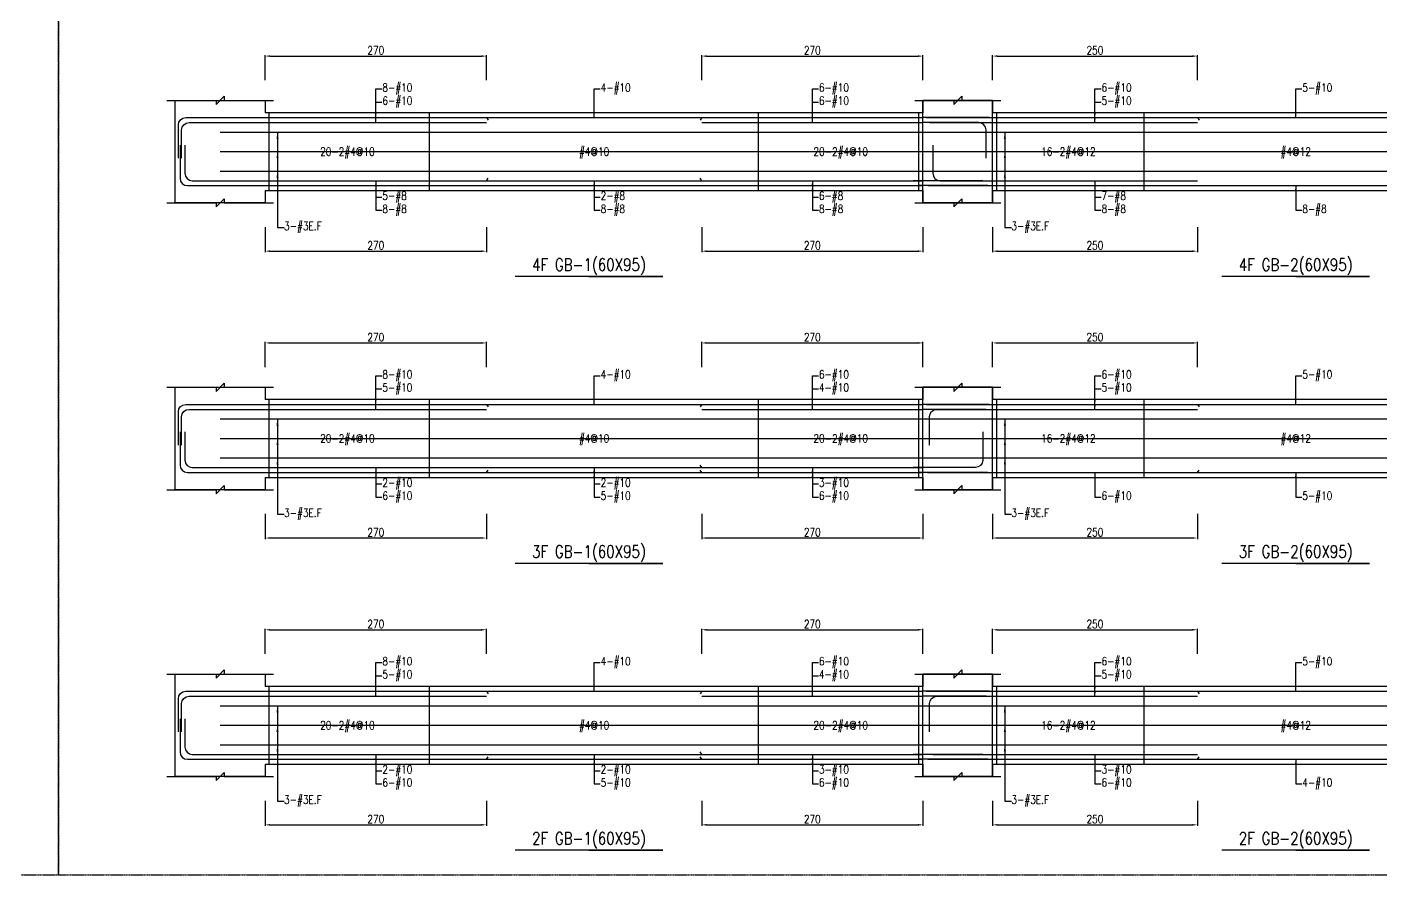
# Model space of a CAD drawing. Header units: millimetres. Extents: x 0 to 84580, y -12276 to 4373.
# Drawn here: x 48709 to 50362, y -3069 to -2034 of the extents above; entities that cross this region are included whole.
import ezdxf
from ezdxf.enums import TextEntityAlignment as Align

# ---------------------------------------------------------------- set-up
doc = ezdxf.new("R2010")
doc.units = ezdxf.units.MM
doc.header["$MEASUREMENT"] = 0
doc.linetypes.add('CENTER', pattern=[2, 1.25, -0.25, 0.25, -0.25])
for name, color, linetype in [('S-DIM', 2, 'Continuous'), ('S-GRID', 1, 'CENTER'), ('S-LEADER', 2, 'Continuous'), ('S-RC', 130, 'Continuous'), ('S-REINF', 6, 'Continuous'), ('S-TEXT', 2, 'Continuous')]:
    doc.layers.add(name, color=color, linetype=linetype)
doc.styles.add('CS4', font='romans.shx', dxfattribs={"width": 0.8, "bigfont": 'lsp.shx'})
doc.styles.get("Standard").update_dxf_attribs({"font": 'arial.ttf'})
doc.dimstyles.new('ISO-25', dxfattribs={"dimtxt": 2.5, "dimasz": 2.5, "dimexe": 1.25, "dimexo": 0.625, "dimtad": 1, "dimtxsty": 'Standard', "dimcen": 2.5, "dimadec": 0, "dimazin": 0, "dimtfac": 1, "dimtmove": 0, "dimatfit": 3, "dimfxl": 0, "dimarcsym": 0})

# ---------------------------------------------------------------- blocks, each defined once
blk = doc.blocks.new('*D1246')
at = {"layer": 'DEFPOINTS', "color": 0, "transparency": 16777216}
for p in [(49270.1, -2769.9), (49000.1, -2799.9), (49270.1, -2799.9)]:
    blk.add_point(p, dxfattribs=at)
at = {"layer": 'S-DIM', "color": 0, "lineweight": -2, "transparency": 16777216}
for p, q in [((49000.1, -2799.3), (49000.1, -2768.7)), ((49006.1, -2769.9), (49264.1, -2769.9)), ((49270.1, -2799.3), (49270.1, -2768.7))]:
    blk.add_line(p, q, dxfattribs=at)
at = {"layer": 'S-DIM', "color": 0, "transparency": 16777216}
for points in [[(49006.1, -2768.9), (49006.1, -2770.9), (49000.1, -2769.9)], [(49264.1, -2768.9), (49264.1, -2770.9), (49270.1, -2769.9)]]:
    blk.add_solid(points, dxfattribs=at)
at = {"layer": 'S-DIM', "color": 0, "transparency": 16777216, "insert": (49135.1, -2762.9), "char_height": 10, "attachment_point": 5, "style": 'CS4'}
blk.add_mtext('270', dxfattribs=at)
blk = doc.blocks.new('*D1247')
at = {"layer": 'DEFPOINTS', "color": 0, "transparency": 16777216}
for p in [(49802.9, -2769.9), (49532.9, -2799.9), (49802.9, -2799.9)]:
    blk.add_point(p, dxfattribs=at)
at = {"layer": 'S-DIM', "color": 0, "lineweight": -2, "transparency": 16777216}
for p, q in [((49532.9, -2799.3), (49532.9, -2768.7)), ((49538.9, -2769.9), (49796.9, -2769.9)), ((49802.9, -2799.3), (49802.9, -2768.7))]:
    blk.add_line(p, q, dxfattribs=at)
at = {"layer": 'S-DIM', "color": 0, "transparency": 16777216}
for points in [[(49538.9, -2768.9), (49538.9, -2770.9), (49532.9, -2769.9)], [(49796.9, -2768.9), (49796.9, -2770.9), (49802.9, -2769.9)]]:
    blk.add_solid(points, dxfattribs=at)
at = {"layer": 'S-DIM', "color": 0, "transparency": 16777216, "insert": (49667.9, -2762.9), "char_height": 10, "attachment_point": 5, "style": 'CS4'}
blk.add_mtext('270', dxfattribs=at)
blk = doc.blocks.new('*D1248')
at = {"layer": 'DEFPOINTS', "color": 0, "transparency": 16777216}
for p in [(49000.1, -2977.9), (49270.1, -2977.9), (49270.1, -3007.9)]:
    blk.add_point(p, dxfattribs=at)
at = {"layer": 'S-DIM', "color": 0, "lineweight": -2, "transparency": 16777216}
for p, q in [((49000.1, -2978.6), (49000.1, -3009.2)), ((49270.1, -2978.6), (49270.1, -3009.2)), ((49006.1, -3007.9), (49264.1, -3007.9))]:
    blk.add_line(p, q, dxfattribs=at)
at = {"layer": 'S-DIM', "color": 0, "transparency": 16777216}
for points in [[(49006.1, -3006.9), (49006.1, -3008.9), (49000.1, -3007.9)], [(49264.1, -3006.9), (49264.1, -3008.9), (49270.1, -3007.9)]]:
    blk.add_solid(points, dxfattribs=at)
at = {"layer": 'S-DIM', "color": 0, "transparency": 16777216, "insert": (49135.1, -3000.9), "char_height": 10, "attachment_point": 5, "style": 'CS4'}
blk.add_mtext('270', dxfattribs=at)
blk = doc.blocks.new('*D1249')
at = {"layer": 'DEFPOINTS', "color": 0, "transparency": 16777216}
for p in [(49532.9, -2977.9), (49802.9, -2977.9), (49802.9, -3007.9)]:
    blk.add_point(p, dxfattribs=at)
at = {"layer": 'S-DIM', "color": 0, "lineweight": -2, "transparency": 16777216}
for p, q in [((49532.9, -2978.6), (49532.9, -3009.2)), ((49802.9, -2978.6), (49802.9, -3009.2)), ((49538.9, -3007.9), (49796.9, -3007.9))]:
    blk.add_line(p, q, dxfattribs=at)
at = {"layer": 'S-DIM', "color": 0, "transparency": 16777216}
for points in [[(49538.9, -3006.9), (49538.9, -3008.9), (49532.9, -3007.9)], [(49796.9, -3006.9), (49796.9, -3008.9), (49802.9, -3007.9)]]:
    blk.add_solid(points, dxfattribs=at)
at = {"layer": 'S-DIM', "color": 0, "transparency": 16777216, "insert": (49667.9, -3000.9), "char_height": 10, "attachment_point": 5, "style": 'CS4'}
blk.add_mtext('270', dxfattribs=at)
blk = doc.blocks.new('*D1250')
at = {"layer": 'DEFPOINTS', "color": 0, "transparency": 16777216}
for p in [(49270.1, -2419.9), (49000.1, -2449.9), (49270.1, -2449.9)]:
    blk.add_point(p, dxfattribs=at)
at = {"layer": 'S-DIM', "color": 0, "lineweight": -2, "transparency": 16777216}
for p, q in [((49000.1, -2449.3), (49000.1, -2418.7)), ((49006.1, -2419.9), (49264.1, -2419.9)), ((49270.1, -2449.3), (49270.1, -2418.7))]:
    blk.add_line(p, q, dxfattribs=at)
at = {"layer": 'S-DIM', "color": 0, "transparency": 16777216}
for points in [[(49006.1, -2418.9), (49006.1, -2420.9), (49000.1, -2419.9)], [(49264.1, -2418.9), (49264.1, -2420.9), (49270.1, -2419.9)]]:
    blk.add_solid(points, dxfattribs=at)
at = {"layer": 'S-DIM', "color": 0, "transparency": 16777216, "insert": (49135.1, -2412.9), "char_height": 10, "attachment_point": 5, "style": 'CS4'}
blk.add_mtext('270', dxfattribs=at)
blk = doc.blocks.new('*D1251')
at = {"layer": 'DEFPOINTS', "color": 0, "transparency": 16777216}
for p in [(49802.9, -2419.9), (49532.9, -2449.9), (49802.9, -2449.9)]:
    blk.add_point(p, dxfattribs=at)
at = {"layer": 'S-DIM', "color": 0, "lineweight": -2, "transparency": 16777216}
for p, q in [((49532.9, -2449.3), (49532.9, -2418.7)), ((49538.9, -2419.9), (49796.9, -2419.9)), ((49802.9, -2449.3), (49802.9, -2418.7))]:
    blk.add_line(p, q, dxfattribs=at)
at = {"layer": 'S-DIM', "color": 0, "transparency": 16777216}
for points in [[(49538.9, -2418.9), (49538.9, -2420.9), (49532.9, -2419.9)], [(49796.9, -2418.9), (49796.9, -2420.9), (49802.9, -2419.9)]]:
    blk.add_solid(points, dxfattribs=at)
at = {"layer": 'S-DIM', "color": 0, "transparency": 16777216, "insert": (49667.9, -2412.9), "char_height": 10, "attachment_point": 5, "style": 'CS4'}
blk.add_mtext('270', dxfattribs=at)
blk = doc.blocks.new('*D1252')
at = {"layer": 'DEFPOINTS', "color": 0, "transparency": 16777216}
for p in [(49000.1, -2627.9), (49270.1, -2627.9), (49270.1, -2657.9)]:
    blk.add_point(p, dxfattribs=at)
at = {"layer": 'S-DIM', "color": 0, "lineweight": -2, "transparency": 16777216}
for p, q in [((49000.1, -2628.6), (49000.1, -2659.2)), ((49270.1, -2628.6), (49270.1, -2659.2)), ((49006.1, -2657.9), (49264.1, -2657.9))]:
    blk.add_line(p, q, dxfattribs=at)
at = {"layer": 'S-DIM', "color": 0, "transparency": 16777216}
for points in [[(49006.1, -2656.9), (49006.1, -2658.9), (49000.1, -2657.9)], [(49264.1, -2656.9), (49264.1, -2658.9), (49270.1, -2657.9)]]:
    blk.add_solid(points, dxfattribs=at)
at = {"layer": 'S-DIM', "color": 0, "transparency": 16777216, "insert": (49135.1, -2650.9), "char_height": 10, "attachment_point": 5, "style": 'CS4'}
blk.add_mtext('270', dxfattribs=at)
blk = doc.blocks.new('*D1253')
at = {"layer": 'DEFPOINTS', "color": 0, "transparency": 16777216}
for p in [(49532.9, -2627.9), (49802.9, -2627.9), (49802.9, -2657.9)]:
    blk.add_point(p, dxfattribs=at)
at = {"layer": 'S-DIM', "color": 0, "lineweight": -2, "transparency": 16777216}
for p, q in [((49532.9, -2628.6), (49532.9, -2659.2)), ((49802.9, -2628.6), (49802.9, -2659.2)), ((49538.9, -2657.9), (49796.9, -2657.9))]:
    blk.add_line(p, q, dxfattribs=at)
at = {"layer": 'S-DIM', "color": 0, "transparency": 16777216}
for points in [[(49538.9, -2656.9), (49538.9, -2658.9), (49532.9, -2657.9)], [(49796.9, -2656.9), (49796.9, -2658.9), (49802.9, -2657.9)]]:
    blk.add_solid(points, dxfattribs=at)
at = {"layer": 'S-DIM', "color": 0, "transparency": 16777216, "insert": (49667.9, -2650.9), "char_height": 10, "attachment_point": 5, "style": 'CS4'}
blk.add_mtext('270', dxfattribs=at)
blk = doc.blocks.new('*D1254')
at = {"layer": 'DEFPOINTS', "color": 0, "transparency": 16777216}
for p in [(49270.1, -2069.9), (49000.1, -2099.9), (49270.1, -2099.9)]:
    blk.add_point(p, dxfattribs=at)
at = {"layer": 'S-DIM', "color": 0, "lineweight": -2, "transparency": 16777216}
for p, q in [((49000.1, -2099.3), (49000.1, -2068.7)), ((49006.1, -2069.9), (49264.1, -2069.9)), ((49270.1, -2099.3), (49270.1, -2068.7))]:
    blk.add_line(p, q, dxfattribs=at)
at = {"layer": 'S-DIM', "color": 0, "transparency": 16777216}
for points in [[(49006.1, -2068.9), (49006.1, -2070.9), (49000.1, -2069.9)], [(49264.1, -2068.9), (49264.1, -2070.9), (49270.1, -2069.9)]]:
    blk.add_solid(points, dxfattribs=at)
at = {"layer": 'S-DIM', "color": 0, "transparency": 16777216, "insert": (49135.1, -2062.9), "char_height": 10, "attachment_point": 5, "style": 'CS4'}
blk.add_mtext('270', dxfattribs=at)
blk = doc.blocks.new('*D1255')
at = {"layer": 'DEFPOINTS', "color": 0, "transparency": 16777216}
for p in [(49802.9, -2069.9), (49532.9, -2099.9), (49802.9, -2099.9)]:
    blk.add_point(p, dxfattribs=at)
at = {"layer": 'S-DIM', "color": 0, "lineweight": -2, "transparency": 16777216}
for p, q in [((49532.9, -2099.3), (49532.9, -2068.7)), ((49538.9, -2069.9), (49796.9, -2069.9)), ((49802.9, -2099.3), (49802.9, -2068.7))]:
    blk.add_line(p, q, dxfattribs=at)
at = {"layer": 'S-DIM', "color": 0, "transparency": 16777216}
for points in [[(49538.9, -2068.9), (49538.9, -2070.9), (49532.9, -2069.9)], [(49796.9, -2068.9), (49796.9, -2070.9), (49802.9, -2069.9)]]:
    blk.add_solid(points, dxfattribs=at)
at = {"layer": 'S-DIM', "color": 0, "transparency": 16777216, "insert": (49667.9, -2062.9), "char_height": 10, "attachment_point": 5, "style": 'CS4'}
blk.add_mtext('270', dxfattribs=at)
blk = doc.blocks.new('*D1256')
at = {"layer": 'DEFPOINTS', "color": 0, "transparency": 16777216}
for p in [(49000.1, -2277.9), (49270.1, -2277.9), (49270.1, -2307.9)]:
    blk.add_point(p, dxfattribs=at)
at = {"layer": 'S-DIM', "color": 0, "lineweight": -2, "transparency": 16777216}
for p, q in [((49000.1, -2278.6), (49000.1, -2309.2)), ((49270.1, -2278.6), (49270.1, -2309.2)), ((49006.1, -2307.9), (49264.1, -2307.9))]:
    blk.add_line(p, q, dxfattribs=at)
at = {"layer": 'S-DIM', "color": 0, "transparency": 16777216}
for points in [[(49006.1, -2306.9), (49006.1, -2308.9), (49000.1, -2307.9)], [(49264.1, -2306.9), (49264.1, -2308.9), (49270.1, -2307.9)]]:
    blk.add_solid(points, dxfattribs=at)
at = {"layer": 'S-DIM', "color": 0, "transparency": 16777216, "insert": (49135.1, -2300.9), "char_height": 10, "attachment_point": 5, "style": 'CS4'}
blk.add_mtext('270', dxfattribs=at)
blk = doc.blocks.new('*D1257')
at = {"layer": 'DEFPOINTS', "color": 0, "transparency": 16777216}
for p in [(49532.9, -2277.9), (49802.9, -2277.9), (49802.9, -2307.9)]:
    blk.add_point(p, dxfattribs=at)
at = {"layer": 'S-DIM', "color": 0, "lineweight": -2, "transparency": 16777216}
for p, q in [((49532.9, -2278.6), (49532.9, -2309.2)), ((49802.9, -2278.6), (49802.9, -2309.2)), ((49538.9, -2307.9), (49796.9, -2307.9))]:
    blk.add_line(p, q, dxfattribs=at)
at = {"layer": 'S-DIM', "color": 0, "transparency": 16777216}
for points in [[(49538.9, -2306.9), (49538.9, -2308.9), (49532.9, -2307.9)], [(49796.9, -2306.9), (49796.9, -2308.9), (49802.9, -2307.9)]]:
    blk.add_solid(points, dxfattribs=at)
at = {"layer": 'S-DIM', "color": 0, "transparency": 16777216, "insert": (49667.9, -2300.9), "char_height": 10, "attachment_point": 5, "style": 'CS4'}
blk.add_mtext('270', dxfattribs=at)
blk = doc.blocks.new('*D1198')
at = {"layer": 'DEFPOINTS', "color": 0, "transparency": 16777216}
for p in [(50137.9, -2769.9), (49887.9, -2799.9), (50137.9, -2799.9)]:
    blk.add_point(p, dxfattribs=at)
at = {"layer": 'S-DIM', "color": 0, "lineweight": -2, "transparency": 16777216}
for p, q in [((49887.9, -2799.3), (49887.9, -2768.7)), ((49893.9, -2769.9), (50131.9, -2769.9)), ((50137.9, -2799.3), (50137.9, -2768.7))]:
    blk.add_line(p, q, dxfattribs=at)
at = {"layer": 'S-DIM', "color": 0, "transparency": 16777216}
for points in [[(49893.9, -2768.9), (49893.9, -2770.9), (49887.9, -2769.9)], [(50131.9, -2768.9), (50131.9, -2770.9), (50137.9, -2769.9)]]:
    blk.add_solid(points, dxfattribs=at)
at = {"layer": 'S-DIM', "color": 0, "transparency": 16777216, "insert": (50012.9, -2762.9), "char_height": 10, "attachment_point": 5, "style": 'CS4'}
blk.add_mtext('250', dxfattribs=at)
blk = doc.blocks.new('*D1200')
at = {"layer": 'DEFPOINTS', "color": 0, "transparency": 16777216}
for p in [(49887.9, -2977.9), (50137.9, -2977.9), (50137.9, -3007.9)]:
    blk.add_point(p, dxfattribs=at)
at = {"layer": 'S-DIM', "color": 0, "lineweight": -2, "transparency": 16777216}
for p, q in [((49887.9, -2978.6), (49887.9, -3009.2)), ((50137.9, -2978.6), (50137.9, -3009.2)), ((49893.9, -3007.9), (50131.9, -3007.9))]:
    blk.add_line(p, q, dxfattribs=at)
at = {"layer": 'S-DIM', "color": 0, "transparency": 16777216}
for points in [[(49893.9, -3006.9), (49893.9, -3008.9), (49887.9, -3007.9)], [(50131.9, -3006.9), (50131.9, -3008.9), (50137.9, -3007.9)]]:
    blk.add_solid(points, dxfattribs=at)
at = {"layer": 'S-DIM', "color": 0, "transparency": 16777216, "insert": (50012.9, -3000.9), "char_height": 10, "attachment_point": 5, "style": 'CS4'}
blk.add_mtext('250', dxfattribs=at)
blk = doc.blocks.new('*D1202')
at = {"layer": 'DEFPOINTS', "color": 0, "transparency": 16777216}
for p in [(50137.9, -2419.9), (49887.9, -2449.9), (50137.9, -2449.9)]:
    blk.add_point(p, dxfattribs=at)
at = {"layer": 'S-DIM', "color": 0, "lineweight": -2, "transparency": 16777216}
for p, q in [((49887.9, -2449.3), (49887.9, -2418.7)), ((49893.9, -2419.9), (50131.9, -2419.9)), ((50137.9, -2449.3), (50137.9, -2418.7))]:
    blk.add_line(p, q, dxfattribs=at)
at = {"layer": 'S-DIM', "color": 0, "transparency": 16777216}
for points in [[(49893.9, -2418.9), (49893.9, -2420.9), (49887.9, -2419.9)], [(50131.9, -2418.9), (50131.9, -2420.9), (50137.9, -2419.9)]]:
    blk.add_solid(points, dxfattribs=at)
at = {"layer": 'S-DIM', "color": 0, "transparency": 16777216, "insert": (50012.9, -2412.9), "char_height": 10, "attachment_point": 5, "style": 'CS4'}
blk.add_mtext('250', dxfattribs=at)
blk = doc.blocks.new('*D1204')
at = {"layer": 'DEFPOINTS', "color": 0, "transparency": 16777216}
for p in [(49887.9, -2627.9), (50137.9, -2627.9), (50137.9, -2657.9)]:
    blk.add_point(p, dxfattribs=at)
at = {"layer": 'S-DIM', "color": 0, "lineweight": -2, "transparency": 16777216}
for p, q in [((49887.9, -2628.6), (49887.9, -2659.2)), ((50137.9, -2628.6), (50137.9, -2659.2)), ((49893.9, -2657.9), (50131.9, -2657.9))]:
    blk.add_line(p, q, dxfattribs=at)
at = {"layer": 'S-DIM', "color": 0, "transparency": 16777216}
for points in [[(49893.9, -2656.9), (49893.9, -2658.9), (49887.9, -2657.9)], [(50131.9, -2656.9), (50131.9, -2658.9), (50137.9, -2657.9)]]:
    blk.add_solid(points, dxfattribs=at)
at = {"layer": 'S-DIM', "color": 0, "transparency": 16777216, "insert": (50012.9, -2650.9), "char_height": 10, "attachment_point": 5, "style": 'CS4'}
blk.add_mtext('250', dxfattribs=at)
blk = doc.blocks.new('*D1206')
at = {"layer": 'DEFPOINTS', "color": 0, "transparency": 16777216}
for p in [(50137.9, -2069.9), (49887.9, -2099.9), (50137.9, -2099.9)]:
    blk.add_point(p, dxfattribs=at)
at = {"layer": 'S-DIM', "color": 0, "lineweight": -2, "transparency": 16777216}
for p, q in [((49887.9, -2099.3), (49887.9, -2068.7)), ((49893.9, -2069.9), (50131.9, -2069.9)), ((50137.9, -2099.3), (50137.9, -2068.7))]:
    blk.add_line(p, q, dxfattribs=at)
at = {"layer": 'S-DIM', "color": 0, "transparency": 16777216}
for points in [[(49893.9, -2068.9), (49893.9, -2070.9), (49887.9, -2069.9)], [(50131.9, -2068.9), (50131.9, -2070.9), (50137.9, -2069.9)]]:
    blk.add_solid(points, dxfattribs=at)
at = {"layer": 'S-DIM', "color": 0, "transparency": 16777216, "insert": (50012.9, -2062.9), "char_height": 10, "attachment_point": 5, "style": 'CS4'}
blk.add_mtext('250', dxfattribs=at)
blk = doc.blocks.new('*D1208')
at = {"layer": 'DEFPOINTS', "color": 0, "transparency": 16777216}
for p in [(49887.9, -2277.9), (50137.9, -2277.9), (50137.9, -2307.9)]:
    blk.add_point(p, dxfattribs=at)
at = {"layer": 'S-DIM', "color": 0, "lineweight": -2, "transparency": 16777216}
for p, q in [((49887.9, -2278.6), (49887.9, -2309.2)), ((50137.9, -2278.6), (50137.9, -2309.2)), ((49893.9, -2307.9), (50131.9, -2307.9))]:
    blk.add_line(p, q, dxfattribs=at)
at = {"layer": 'S-DIM', "color": 0, "transparency": 16777216}
for points in [[(49893.9, -2306.9), (49893.9, -2308.9), (49887.9, -2307.9)], [(50131.9, -2306.9), (50131.9, -2308.9), (50137.9, -2307.9)]]:
    blk.add_solid(points, dxfattribs=at)
at = {"layer": 'S-DIM', "color": 0, "transparency": 16777216, "insert": (50012.9, -2300.9), "char_height": 10, "attachment_point": 5, "style": 'CS4'}
blk.add_mtext('250', dxfattribs=at)

msp = doc.modelspace()

# ---------------------------------------------------------------- linework, layer by layer
at = {"layer": 'S-GRID'}
for points in [[(45519, -3069), (48748, -3069), (48748, -1000), (45519, -1000), (45519, -3069)], [(48748, -3069), (51977, -3069), (51977, -1000), (48748, -1000), (48748, -3069)]]:
    msp.add_lwpolyline(points, dxfattribs=at)
at = {"layer": 'S-RC'}
for points in [[(48880.142, -2123.94), (48940.142, -2123.951), (48940.141, -2128.951), (48950.143, -2118.953), (48950.142, -2123.953), (49010.142, -2123.965)], [(49000.142, -2233.94), (49000.142, -2248.94), (48890.142, -2248.94), (48890.142, -2123.94), (49000.142, -2123.94), (49000.142, -2138.94)], [(49792.942, -2123.94), (49840.442, -2123.949), (49840.441, -2128.949), (49850.443, -2118.951), (49850.442, -2123.951), (49897.942, -2123.96)], [(49792.942, -2123.94), (49840.442, -2123.949), (49840.441, -2128.949), (49850.443, -2118.951), (49850.442, -2123.951), (49897.942, -2123.96)], [(49802.942, -2233.94), (49802.942, -2248.94), (49887.942, -2248.94), (49887.942, -2123.94), (49802.942, -2123.94), (49802.942, -2138.94)], [(49887.942, -2233.94), (49887.942, -2248.94), (49802.942, -2248.94), (49802.942, -2123.94), (49887.942, -2123.94), (49887.942, -2138.94)], [(49802.942, -2138.94), (49000.142, -2138.94)], [(50627.942, -2138.94), (49887.942, -2138.94)], [(48880.142, -2248.94), (48940.142, -2248.951), (48940.141, -2253.951), (48950.143, -2243.953), (48950.142, -2248.953), (49010.142, -2248.965)], [(49000.142, -2233.94), (49802.942, -2233.94)], [(49792.942, -2248.94), (49840.442, -2248.949), (49840.441, -2253.949), (49850.443, -2243.951), (49850.442, -2248.951), (49897.942, -2248.96)], [(49792.942, -2248.94), (49840.442, -2248.949), (49840.441, -2253.949), (49850.443, -2243.951), (49850.442, -2248.951), (49897.942, -2248.96)], [(49887.942, -2233.94), (50627.942, -2233.94)], [(49395.292, -2338.94), (49485.292, -2338.94), (49305.292, -2338.94)], [(50257.942, -2338.94), (50347.942, -2338.94), (50167.942, -2338.94)], [(48880.142, -2473.94), (48940.142, -2473.951), (48940.141, -2478.951), (48950.143, -2468.953), (48950.142, -2473.953), (49010.142, -2473.965)], [(49000.142, -2583.94), (49000.142, -2598.94), (48890.142, -2598.94), (48890.142, -2473.94), (49000.142, -2473.94), (49000.142, -2488.94)], [(49792.942, -2473.94), (49840.442, -2473.949), (49840.441, -2478.949), (49850.443, -2468.951), (49850.442, -2473.951), (49897.942, -2473.96)], [(49792.942, -2473.94), (49840.442, -2473.949), (49840.441, -2478.949), (49850.443, -2468.951), (49850.442, -2473.951), (49897.942, -2473.96)], [(49802.942, -2583.94), (49802.942, -2598.94), (49887.942, -2598.94), (49887.942, -2473.94), (49802.942, -2473.94), (49802.942, -2488.94)], [(49887.942, -2583.94), (49887.942, -2598.94), (49802.942, -2598.94), (49802.942, -2473.94), (49887.942, -2473.94), (49887.942, -2488.94)], [(49802.942, -2488.94), (49000.142, -2488.94)], [(50627.942, -2488.94), (49887.942, -2488.94)], [(48880.142, -2598.94), (48940.142, -2598.951), (48940.141, -2603.951), (48950.143, -2593.953), (48950.142, -2598.953), (49010.142, -2598.965)], [(49000.142, -2583.94), (49802.942, -2583.94)], [(49792.942, -2598.94), (49840.442, -2598.949), (49840.441, -2603.949), (49850.443, -2593.951), (49850.442, -2598.951), (49897.942, -2598.96)], [(49792.942, -2598.94), (49840.442, -2598.949), (49840.441, -2603.949), (49850.443, -2593.951), (49850.442, -2598.951), (49897.942, -2598.96)], [(49887.942, -2583.94), (50627.942, -2583.94)], [(49395.292, -2688.94), (49485.292, -2688.94), (49305.292, -2688.94)], [(50257.942, -2688.94), (50347.942, -2688.94), (50167.942, -2688.94)], [(48880.142, -2823.94), (48940.142, -2823.951), (48940.141, -2828.951), (48950.143, -2818.953), (48950.142, -2823.953), (49010.142, -2823.965)], [(49000.142, -2933.94), (49000.142, -2948.94), (48890.142, -2948.94), (48890.142, -2823.94), (49000.142, -2823.94), (49000.142, -2838.94)], [(49792.942, -2823.94), (49840.442, -2823.949), (49840.441, -2828.949), (49850.443, -2818.951), (49850.442, -2823.951), (49897.942, -2823.96)], [(49792.942, -2823.94), (49840.442, -2823.949), (49840.441, -2828.949), (49850.443, -2818.951), (49850.442, -2823.951), (49897.942, -2823.96)], [(49802.942, -2933.94), (49802.942, -2948.94), (49887.942, -2948.94), (49887.942, -2823.94), (49802.942, -2823.94), (49802.942, -2838.94)], [(49887.942, -2933.94), (49887.942, -2948.94), (49802.942, -2948.94), (49802.942, -2823.94), (49887.942, -2823.94), (49887.942, -2838.94)], [(49802.942, -2838.94), (49000.142, -2838.94)], [(50627.942, -2838.94), (49887.942, -2838.94)], [(49000.142, -2933.94), (49802.942, -2933.94)], [(49887.942, -2933.94), (50627.942, -2933.94)], [(48880.142, -2948.94), (48940.142, -2948.951), (48940.141, -2953.951), (48950.143, -2943.953), (48950.142, -2948.953), (49010.142, -2948.965)], [(49792.942, -2948.94), (49840.442, -2948.949), (49840.441, -2953.949), (49850.443, -2943.951), (49850.442, -2948.951), (49897.942, -2948.96)], [(49792.942, -2948.94), (49840.442, -2948.949), (49840.441, -2953.949), (49850.443, -2943.951), (49850.442, -2948.951), (49897.942, -2948.96)], [(49395.292, -3038.94), (49485.292, -3038.94), (49305.292, -3038.94)], [(50257.942, -3038.94), (50347.942, -3038.94), (50167.942, -3038.94)]]:
    msp.add_lwpolyline(points, dxfattribs=at)
at = {"layer": 'S-REINF'}
for points in [[(48894.142, -2194.44), (48894.142, -2153.94, -0.41421356), (48903.142, -2144.94), (49000.142, -2144.94)], [(48898.142, -2194.44), (48898.142, -2159.94, -0.41421356), (48907.142, -2150.94), (49000.142, -2150.94)], [(49879.942, -2194.44), (49879.942, -2159.94, 0.41421356), (49870.942, -2150.94), (49802.942, -2150.94)], [(48896.142, -2178.44), (48896.142, -2218.94, 0.41421356), (48905.142, -2227.94), (49000.142, -2227.94)], [(48902.142, -2178.44), (48902.142, -2212.94, 0.41421356), (48911.142, -2221.94), (49000.142, -2221.94)], [(49814.942, -2178.44), (49814.942, -2212.94, 0.41421356), (49823.942, -2221.94), (49887.942, -2221.94)], [(48894.142, -2544.44), (48894.142, -2503.94, -0.41421356), (48903.142, -2494.94), (49000.142, -2494.94)], [(48898.142, -2544.44), (48898.142, -2509.94, -0.41421356), (48907.142, -2500.94), (49000.142, -2500.94)], [(49810.942, -2544.44), (49810.942, -2509.94, -0.41421356), (49819.942, -2500.94), (49887.942, -2500.94)], [(48896.142, -2528.44), (48896.142, -2568.94, 0.41421356), (48905.142, -2577.94), (49000.142, -2577.94)], [(48902.142, -2528.44), (48902.142, -2562.94, 0.41421356), (48911.142, -2571.94), (49000.142, -2571.94)], [(49875.942, -2528.44), (49875.942, -2562.94, -0.41421356), (49866.942, -2571.94), (49790.942, -2571.94)], [(48894.142, -2894.44), (48894.142, -2853.94, -0.41421356), (48903.142, -2844.94), (49000.142, -2844.94)], [(48898.142, -2894.44), (48898.142, -2859.94, -0.41421356), (48907.142, -2850.94), (49000.142, -2850.94)], [(49810.942, -2894.44), (49810.942, -2859.94, -0.41421356), (49819.942, -2850.94), (49887.942, -2850.94)], [(48896.142, -2878.44), (48896.142, -2918.94, 0.41421356), (48905.142, -2927.94), (49000.142, -2927.94)], [(48902.142, -2878.44), (48902.142, -2912.94, 0.41421356), (48911.142, -2921.94), (49000.142, -2921.94)]]:
    msp.add_lwpolyline(points, format="xyb", dxfattribs=at)
for points in [[(49000.142, -2144.94), (49270.142, -2144.94)], [(49270.142, -2144.94), (49272.142, -2147.94)], [(49270.142, -2144.94), (49532.942, -2144.94)], [(49532.942, -2144.94), (49530.942, -2147.94)], [(49532.942, -2144.94), (49802.942, -2144.94)], [(49883.942, -2144.94), (49802.942, -2144.94)], [(49806.942, -2144.94), (49887.942, -2144.94)], [(49887.942, -2144.94), (50137.942, -2144.94)], [(50137.942, -2144.94), (50139.942, -2147.94)], [(50137.942, -2144.94), (50377.942, -2144.94)], [(49000.142, -2150.94), (49270.142, -2150.94)], [(49532.942, -2150.94), (49802.942, -2150.94)], [(49810.942, -2150.94), (49887.942, -2150.94)], [(49887.942, -2150.94), (50137.942, -2150.94)], [(49000.142, -2221.94), (49270.142, -2221.94)], [(49000.142, -2227.94), (49270.142, -2227.94)], [(49270.142, -2221.94), (49272.142, -2218.94)], [(49270.142, -2221.94), (49532.942, -2221.94)], [(49270.142, -2227.94), (49532.942, -2227.94)], [(49532.942, -2221.94), (49530.942, -2218.94)], [(49532.942, -2221.94), (49802.942, -2221.94)], [(49532.942, -2227.94), (49802.942, -2227.94)], [(49875.942, -2221.94), (49790.942, -2221.94)], [(49881.942, -2227.94), (49796.942, -2227.94)], [(49808.942, -2227.94), (49887.942, -2227.94)], [(49887.942, -2221.94), (50137.942, -2221.94)], [(49887.942, -2227.94), (50137.942, -2227.94)], [(50137.942, -2227.94), (50377.942, -2227.94)], [(49000.142, -2494.94), (49270.142, -2494.94)], [(49270.142, -2494.94), (49272.142, -2497.94)], [(49270.142, -2494.94), (49532.942, -2494.94)], [(49532.942, -2494.94), (49530.942, -2497.94)], [(49532.942, -2494.94), (49802.942, -2494.94)], [(49883.942, -2494.94), (49802.942, -2494.94)], [(49806.942, -2494.94), (49887.942, -2494.94)], [(49887.942, -2494.94), (50137.942, -2494.94)], [(50137.942, -2494.94), (50139.942, -2497.94)], [(50137.942, -2494.94), (50377.942, -2494.94)], [(49000.142, -2500.94), (49270.142, -2500.94)], [(49532.942, -2500.94), (49802.942, -2500.94)], [(49879.942, -2500.94), (49802.942, -2500.94)], [(49887.942, -2500.94), (50137.942, -2500.94)], [(49000.142, -2571.94), (49270.142, -2571.94)], [(49270.142, -2571.94), (49532.942, -2571.94)], [(49270.142, -2577.94), (49272.142, -2574.94)], [(49532.942, -2571.94), (49530.942, -2568.94)], [(49532.942, -2577.94), (49530.942, -2574.94)], [(49532.942, -2571.94), (49802.942, -2571.94)], [(50137.942, -2577.94), (50139.942, -2574.94)], [(49000.142, -2577.94), (49270.142, -2577.94)], [(49270.142, -2577.94), (49532.942, -2577.94)], [(49532.942, -2577.94), (49802.942, -2577.94)], [(49881.942, -2577.94), (49796.942, -2577.94)], [(49808.942, -2577.94), (49887.942, -2577.94)], [(49887.942, -2577.94), (50137.942, -2577.94)], [(50137.942, -2577.94), (50377.942, -2577.94)], [(49000.142, -2844.94), (49270.142, -2844.94)], [(49000.142, -2850.94), (49270.142, -2850.94)], [(49270.142, -2844.94), (49272.142, -2847.94)], [(49270.142, -2844.94), (49532.942, -2844.94)], [(49532.942, -2844.94), (49530.942, -2847.94)], [(49532.942, -2844.94), (49802.942, -2844.94)], [(49532.942, -2850.94), (49802.942, -2850.94)], [(49883.942, -2844.94), (49802.942, -2844.94)], [(49879.942, -2850.94), (49802.942, -2850.94)], [(49806.942, -2844.94), (49887.942, -2844.94)], [(49887.942, -2844.94), (50137.942, -2844.94)], [(49887.942, -2850.94), (50137.942, -2850.94)], [(50137.942, -2844.94), (50139.942, -2847.94)], [(50137.942, -2844.94), (50377.942, -2844.94)], [(49000.142, -2921.94), (49270.142, -2921.94)], [(49270.142, -2921.94), (49532.942, -2921.94)], [(49532.942, -2921.94), (49530.942, -2918.94)], [(49532.942, -2921.94), (49802.942, -2921.94)], [(49875.942, -2921.94), (49790.942, -2921.94)], [(49814.942, -2921.94), (49887.942, -2921.94)], [(49887.942, -2921.94), (50137.942, -2921.94)], [(49000.142, -2927.94), (49270.142, -2927.94)], [(49270.142, -2927.94), (49272.142, -2924.94)], [(49270.142, -2927.94), (49532.942, -2927.94)], [(49532.942, -2927.94), (49530.942, -2924.94)], [(49532.942, -2927.94), (49802.942, -2927.94)], [(49881.942, -2927.94), (49796.942, -2927.94)], [(49808.942, -2927.94), (49887.942, -2927.94)], [(49887.942, -2927.94), (50137.942, -2927.94)], [(50137.942, -2927.94), (50139.942, -2924.94)], [(50137.942, -2927.94), (50377.942, -2927.94)]]:
    msp.add_lwpolyline(points, dxfattribs=at)
at = {"layer": 'S-REINF', "color": 1}
for points in [[(49005.142, -2233.94), (49005.142, -2138.94)], [(49200.842, -2233.94), (49200.842, -2138.94)], [(49602.242, -2233.94), (49602.242, -2138.94)], [(49797.942, -2233.94), (49797.942, -2138.94)], [(49892.942, -2233.94), (49892.942, -2138.94)], [(50072.942, -2233.94), (50072.942, -2138.94)], [(48945.142, -2162.69), (49845.442, -2162.69)], [(49845.442, -2162.69), (50670.442, -2162.69)], [(48945.142, -2186.44), (49845.442, -2186.44)], [(49845.442, -2186.44), (50670.442, -2186.44)], [(48945.142, -2210.19), (49845.442, -2210.19)], [(49845.442, -2210.19), (50670.442, -2210.19)], [(49005.142, -2583.94), (49005.142, -2488.94)], [(49200.842, -2583.94), (49200.842, -2488.94)], [(49602.242, -2583.94), (49602.242, -2488.94)], [(49797.942, -2583.94), (49797.942, -2488.94)], [(49892.942, -2583.94), (49892.942, -2488.94)], [(50072.942, -2583.94), (50072.942, -2488.94)], [(48945.142, -2512.69), (49845.442, -2512.69)], [(49845.442, -2512.69), (50670.442, -2512.69)], [(48945.142, -2536.44), (49845.442, -2536.44)], [(49845.442, -2536.44), (50670.442, -2536.44)], [(48945.142, -2560.19), (49845.442, -2560.19)], [(49845.442, -2560.19), (50670.442, -2560.19)], [(49005.142, -2933.94), (49005.142, -2838.94)], [(49200.842, -2933.94), (49200.842, -2838.94)], [(49602.242, -2933.94), (49602.242, -2838.94)], [(49797.942, -2933.94), (49797.942, -2838.94)], [(49892.942, -2933.94), (49892.942, -2838.94)], [(50072.942, -2933.94), (50072.942, -2838.94)], [(48945.142, -2862.69), (49845.442, -2862.69)], [(49845.442, -2862.69), (50670.442, -2862.69)], [(48945.142, -2886.44), (49845.442, -2886.44)], [(49845.442, -2886.44), (50670.442, -2886.44)], [(48945.142, -2910.19), (49845.442, -2910.19)], [(49845.442, -2910.19), (50670.442, -2910.19)]]:
    msp.add_lwpolyline(points, dxfattribs=at)

# ---------------------------------------------------------------- texts
at = {"layer": 'S-LEADER', "char_height": 10, "attachment_point": 4, "style": 'CS4'}
for s, insert in [('8-#10', (49143.142, -2109.94)), ('4-#10', (49409.542, -2109.94)), ('6-#10', (49675.942, -2109.94)), ('6-#10', (50020.942, -2109.94)), ('5-#10', (50265.942, -2109.94)), ('6-#10', (49143.142, -2125.94)), ('6-#10', (49675.942, -2125.94)), ('5-#10', (50020.942, -2125.94)), ('5-#8', (49143.142, -2241.94)), ('2-#8', (49409.542, -2241.94)), ('6-#8', (49675.942, -2241.94)), ('7-#8', (50020.942, -2241.94)), ('8-#8', (49143.142, -2257.94)), ('8-#8', (49409.542, -2257.94)), ('8-#8', (49675.942, -2257.94)), ('8-#8', (50020.942, -2257.94)), ('8-#8', (50265.942, -2257.94)), ('8-#10', (49143.142, -2459.94)), ('4-#10', (49409.542, -2459.94)), ('6-#10', (49675.942, -2459.94)), ('6-#10', (50020.942, -2459.94)), ('5-#10', (50265.942, -2459.94)), ('5-#10', (49143.142, -2475.94)), ('4-#10', (49675.942, -2475.94)), ('5-#10', (50020.942, -2475.94)), ('2-#10', (49143.142, -2591.94)), ('2-#10', (49409.542, -2591.94)), ('3-#10', (49675.942, -2591.94)), ('6-#10', (49143.142, -2607.94)), ('5-#10', (49409.542, -2607.94)), ('6-#10', (49675.942, -2607.94)), ('6-#10', (50020.942, -2607.94)), ('5-#10', (50265.942, -2607.94)), ('8-#10', (49143.142, -2809.94)), ('4-#10', (49409.542, -2809.94)), ('6-#10', (49675.942, -2809.94)), ('6-#10', (50020.942, -2809.94)), ('5-#10', (50265.942, -2809.94)), ('5-#10', (49143.142, -2825.94)), ('4-#10', (49675.942, -2825.94)), ('5-#10', (50020.942, -2825.94)), ('2-#10', (49143.142, -2941.94)), ('2-#10', (49409.542, -2941.94)), ('3-#10', (49675.942, -2941.94)), ('3-#10', (50020.942, -2941.94)), ('6-#10', (49143.142, -2957.94)), ('5-#10', (49409.542, -2957.94)), ('6-#10', (49675.942, -2957.94)), ('6-#10', (50020.942, -2957.94)), ('4-#10', (50265.942, -2957.94))]:
    msp.add_mtext(s, dxfattribs=dict(at, insert=insert))
at = {"layer": 'S-LEADER', "color": 3, "char_height": 10, "attachment_point": 4, "style": 'CS4'}
for insert in [(49023.142, -2278.94), (49910.942, -2278.94), (49023.142, -2628.94), (49910.942, -2628.94), (49023.142, -2978.94), (49910.942, -2978.94)]:
    msp.add_mtext('3-#3E.F', dxfattribs=dict(at, insert=insert))
at = {"layer": 'S-RC', "style": 'CS4', "width": 0.8}
for s, p in [('4F GB-1(60X95)', (49395.292, -2331.94)), ('4F GB-2(60X95)', (50257.942, -2331.94)), ('3F GB-1(60X95)', (49395.292, -2681.94)), ('3F GB-2(60X95)', (50257.942, -2681.94)), ('2F GB-1(60X95)', (49395.292, -3031.94)), ('2F GB-2(60X95)', (50257.942, -3031.94))]:
    msp.add_text(s, height=15, dxfattribs=at).set_placement(p, align=Align.CENTER)
at = {"layer": 'S-TEXT', "color": 1, "style": 'CS4', "width": 0.8}
for s, p in [('20-2#4@10', (49100.492, -2191.44)), ('#4@10', (49401.542, -2191.44)), ('20-2#4@10', (49702.592, -2191.44)), ('16-2#4@12', (49980.442, -2191.44)), ('#4@12', (50257.942, -2191.44)), ('20-2#4@10', (49100.492, -2541.44)), ('#4@10', (49401.542, -2541.44)), ('20-2#4@10', (49702.592, -2541.44)), ('16-2#4@12', (49980.442, -2541.44)), ('#4@12', (50257.942, -2541.44)), ('20-2#4@10', (49100.492, -2891.44)), ('#4@10', (49401.542, -2891.44)), ('20-2#4@10', (49702.592, -2891.44)), ('16-2#4@12', (49980.442, -2891.44)), ('#4@12', (50257.942, -2891.44))]:
    msp.add_text(s, height=10, dxfattribs=at).set_placement(p, align=Align.CENTER)

# ---------------------------------------------------------------- dimensions: what is measured, and where the dimension line sits
at = {"layer": 'S-DIM'}
for p1, p2, distance, picture, middle in [((49000.142, -2099.94), (49270.142, -2099.94), 30, '*D1254', (49135.142, -2062.94)), ((49532.942, -2099.94), (49802.942, -2099.94), 30, '*D1255', (49667.942, -2062.94)), ((49887.942, -2099.94), (50137.942, -2099.94), 30, '*D1206', (50012.942, -2062.94)), ((49000.142, -2277.94), (49270.142, -2277.94), -30, '*D1256', (49135.142, -2300.94)), ((49532.942, -2277.94), (49802.942, -2277.94), -30, '*D1257', (49667.942, -2300.94)), ((49887.942, -2277.94), (50137.942, -2277.94), -30, '*D1208', (50012.942, -2300.94)), ((49000.142, -2449.94), (49270.142, -2449.94), 30, '*D1250', (49135.142, -2412.94)), ((49532.942, -2449.94), (49802.942, -2449.94), 30, '*D1251', (49667.942, -2412.94)), ((49887.942, -2449.94), (50137.942, -2449.94), 30, '*D1202', (50012.942, -2412.94)), ((49000.142, -2627.94), (49270.142, -2627.94), -30, '*D1252', (49135.142, -2650.94)), ((49532.942, -2627.94), (49802.942, -2627.94), -30, '*D1253', (49667.942, -2650.94)), ((49887.942, -2627.94), (50137.942, -2627.94), -30, '*D1204', (50012.942, -2650.94)), ((49000.142, -2799.94), (49270.142, -2799.94), 30, '*D1246', (49135.142, -2762.94)), ((49532.942, -2799.94), (49802.942, -2799.94), 30, '*D1247', (49667.942, -2762.94)), ((49887.942, -2799.94), (50137.942, -2799.94), 30, '*D1198', (50012.942, -2762.94)), ((49000.142, -2977.94), (49270.142, -2977.94), -30, '*D1248', (49135.142, -3000.94)), ((49532.942, -2977.94), (49802.942, -2977.94), -30, '*D1249', (49667.942, -3000.94)), ((49887.942, -2977.94), (50137.942, -2977.94), -30, '*D1200', (50012.942, -3000.94))]:
    dim = msp.add_aligned_dim(p1=p1, p2=p2, distance=distance, dimstyle='ISO-25', override={"dimtxt": 10, "dimasz": 6, "dimgap": 2, "dimtxsty": 'CS4'}, dxfattribs=at)
    dim.commit()
    dim.dimension.update_dxf_attribs({"geometry": picture, "text_midpoint": middle})

# ---------------------------------------------------------------- leaders
at = {"layer": 'S-LEADER', "annotation_type": 0, "has_hookline": 1, "hookline_direction": 0}
for points, override, text_width in [([(49135.142, -2144.94), (49135.142, -2109.94), (49142.517, -2109.94)], {"dimasz": 6, "dimtad": 0}, 38.476), ([(49401.542, -2144.94), (49401.542, -2109.94), (49408.917, -2109.94)], {"dimasz": 6, "dimtad": 0}, 38.476), ([(49667.942, -2144.94), (49667.942, -2109.94), (49675.317, -2109.94)], {"dimasz": 6, "dimtad": 0}, 38.095), ([(50012.942, -2144.94), (50012.942, -2109.94), (50020.317, -2109.94)], {"dimasz": 6, "dimtad": 0}, 38.095), ([(50257.942, -2144.94), (50257.942, -2109.94), (50265.317, -2109.94)], {"dimasz": 6, "dimtad": 0}, 38.476), ([(49135.142, -2150.94), (49135.142, -2125.94), (49142.517, -2125.94)], {"dimasz": 6, "dimtad": 0}, 38.095), ([(49667.942, -2150.94), (49667.942, -2125.94), (49675.317, -2125.94)], {"dimasz": 6, "dimtad": 0}, 38.095), ([(50012.942, -2150.94), (50012.942, -2125.94), (50020.317, -2125.94)], {"dimasz": 6, "dimtad": 0}, 38.476), ([(49015.142, -2210.19), (49015.142, -2278.94), (49022.517, -2278.94)], {"dimasz": 8, "dimtad": 0}, 49.524), ([(49902.942, -2210.19), (49902.942, -2278.94), (49910.317, -2278.94)], {"dimasz": 8, "dimtad": 0}, 49.524), ([(49135.142, -2221.94), (49135.142, -2241.94), (49142.517, -2241.94)], {"dimasz": 6, "dimtad": 0}, 30.857), ([(49135.142, -2227.94), (49135.142, -2257.94), (49142.517, -2257.94)], {"dimasz": 6, "dimtad": 0}, 30.857), ([(49401.542, -2221.94), (49401.542, -2241.94), (49408.917, -2241.94)], {"dimasz": 6, "dimtad": 0}, 30.857), ([(49401.542, -2227.94), (49401.542, -2257.94), (49408.917, -2257.94)], {"dimasz": 6, "dimtad": 0}, 30.857), ([(49667.942, -2221.94), (49667.942, -2241.94), (49675.317, -2241.94)], {"dimasz": 6, "dimtad": 0}, 30.476), ([(49667.942, -2227.94), (49667.942, -2257.94), (49675.317, -2257.94)], {"dimasz": 6, "dimtad": 0}, 30.857), ([(50012.942, -2221.94), (50012.942, -2241.94), (50020.317, -2241.94)], {"dimasz": 6, "dimtad": 0}, 30.857), ([(50012.942, -2227.94), (50012.942, -2257.94), (50020.317, -2257.94)], {"dimasz": 6, "dimtad": 0}, 30.857), ([(50257.942, -2227.94), (50257.942, -2257.94), (50265.317, -2257.94)], {"dimasz": 6, "dimtad": 0}, 30.857), ([(49135.142, -2494.94), (49135.142, -2459.94), (49142.517, -2459.94)], {"dimasz": 6, "dimtad": 0}, 38.476), ([(49401.542, -2494.94), (49401.542, -2459.94), (49408.917, -2459.94)], {"dimasz": 6, "dimtad": 0}, 38.476), ([(49667.942, -2494.94), (49667.942, -2459.94), (49675.317, -2459.94)], {"dimasz": 6, "dimtad": 0}, 38.095), ([(50012.942, -2494.94), (50012.942, -2459.94), (50020.317, -2459.94)], {"dimasz": 6, "dimtad": 0}, 38.095), ([(50257.942, -2494.94), (50257.942, -2459.94), (50265.317, -2459.94)], {"dimasz": 6, "dimtad": 0}, 38.476), ([(49135.142, -2500.94), (49135.142, -2475.94), (49142.517, -2475.94)], {"dimasz": 6, "dimtad": 0}, 38.476), ([(49667.942, -2500.94), (49667.942, -2475.94), (49675.317, -2475.94)], {"dimasz": 6, "dimtad": 0}, 38.476), ([(50012.942, -2500.94), (50012.942, -2475.94), (50020.317, -2475.94)], {"dimasz": 6, "dimtad": 0}, 38.476), ([(49015.142, -2560.19), (49015.142, -2628.94), (49022.517, -2628.94)], {"dimasz": 8, "dimtad": 0}, 49.524), ([(49902.942, -2560.19), (49902.942, -2628.94), (49910.317, -2628.94)], {"dimasz": 8, "dimtad": 0}, 49.524), ([(49135.142, -2571.94), (49135.142, -2591.94), (49142.517, -2591.94)], {"dimasz": 6, "dimtad": 0}, 38.476), ([(49401.542, -2571.94), (49401.542, -2591.94), (49408.917, -2591.94)], {"dimasz": 6, "dimtad": 0}, 38.476), ([(49667.942, -2571.94), (49667.942, -2591.94), (49675.317, -2591.94)], {"dimasz": 6, "dimtad": 0}, 38.476), ([(49135.142, -2577.94), (49135.142, -2607.94), (49142.517, -2607.94)], {"dimasz": 6, "dimtad": 0}, 38.095), ([(49401.542, -2577.94), (49401.542, -2607.94), (49408.917, -2607.94)], {"dimasz": 6, "dimtad": 0}, 38.476), ([(49667.942, -2577.94), (49667.942, -2607.94), (49675.317, -2607.94)], {"dimasz": 6, "dimtad": 0}, 38.095), ([(50012.942, -2577.94), (50012.942, -2607.94), (50020.317, -2607.94)], {"dimasz": 6, "dimtad": 0}, 38.095), ([(50257.942, -2577.94), (50257.942, -2607.94), (50265.317, -2607.94)], {"dimasz": 6, "dimtad": 0}, 38.476), ([(49135.142, -2844.94), (49135.142, -2809.94), (49142.517, -2809.94)], {"dimasz": 6, "dimtad": 0}, 38.476), ([(49401.542, -2844.94), (49401.542, -2809.94), (49408.917, -2809.94)], {"dimasz": 6, "dimtad": 0}, 38.476), ([(49667.942, -2844.94), (49667.942, -2809.94), (49675.317, -2809.94)], {"dimasz": 6, "dimtad": 0}, 38.095), ([(50012.942, -2844.94), (50012.942, -2809.94), (50020.317, -2809.94)], {"dimasz": 6, "dimtad": 0}, 38.095), ([(50257.942, -2844.94), (50257.942, -2809.94), (50265.317, -2809.94)], {"dimasz": 6, "dimtad": 0}, 38.476), ([(49135.142, -2850.94), (49135.142, -2825.94), (49142.517, -2825.94)], {"dimasz": 6, "dimtad": 0}, 38.476), ([(49667.942, -2850.94), (49667.942, -2825.94), (49675.317, -2825.94)], {"dimasz": 6, "dimtad": 0}, 38.476), ([(50012.942, -2850.94), (50012.942, -2825.94), (50020.317, -2825.94)], {"dimasz": 6, "dimtad": 0}, 38.476), ([(49015.142, -2910.19), (49015.142, -2978.94), (49022.517, -2978.94)], {"dimasz": 8, "dimtad": 0}, 49.524), ([(49135.142, -2921.94), (49135.142, -2941.94), (49142.517, -2941.94)], {"dimasz": 6, "dimtad": 0}, 38.476), ([(49401.542, -2921.94), (49401.542, -2941.94), (49408.917, -2941.94)], {"dimasz": 6, "dimtad": 0}, 38.476), ([(49667.942, -2921.94), (49667.942, -2941.94), (49675.317, -2941.94)], {"dimasz": 6, "dimtad": 0}, 38.476), ([(49902.942, -2910.19), (49902.942, -2978.94), (49910.317, -2978.94)], {"dimasz": 8, "dimtad": 0}, 49.524), ([(50012.942, -2921.94), (50012.942, -2941.94), (50020.317, -2941.94)], {"dimasz": 6, "dimtad": 0}, 38.476), ([(49135.142, -2927.94), (49135.142, -2957.94), (49142.517, -2957.94)], {"dimasz": 6, "dimtad": 0}, 38.095), ([(49401.542, -2927.94), (49401.542, -2957.94), (49408.917, -2957.94)], {"dimasz": 6, "dimtad": 0}, 38.476), ([(49667.942, -2927.94), (49667.942, -2957.94), (49675.317, -2957.94)], {"dimasz": 6, "dimtad": 0}, 38.095), ([(50012.942, -2927.94), (50012.942, -2957.94), (50020.317, -2957.94)], {"dimasz": 6, "dimtad": 0}, 38.095), ([(50257.942, -2927.94), (50257.942, -2957.94), (50265.317, -2957.94)], {"dimasz": 6, "dimtad": 0}, 38.476)]:
    msp.add_leader(points, dimstyle='ISO-25', override=override, dxfattribs=dict(at, text_width=text_width))
at = {"layer": 'S-LEADER'}
for points in [[(49015.142, -2162.69), (49015.142, -2278.94), (49023.142, -2278.94)], [(49902.942, -2162.69), (49902.942, -2278.94), (49910.942, -2278.94)], [(49015.142, -2186.44), (49015.142, -2278.94), (49023.142, -2278.94)], [(49902.942, -2186.44), (49902.942, -2278.94), (49910.942, -2278.94)], [(49015.142, -2512.69), (49015.142, -2628.94), (49023.142, -2628.94)], [(49902.942, -2512.69), (49902.942, -2628.94), (49910.942, -2628.94)], [(49015.142, -2536.44), (49015.142, -2628.94), (49023.142, -2628.94)], [(49902.942, -2536.44), (49902.942, -2628.94), (49910.942, -2628.94)], [(49015.142, -2862.69), (49015.142, -2978.94), (49023.142, -2978.94)], [(49902.942, -2862.69), (49902.942, -2978.94), (49910.942, -2978.94)], [(49015.142, -2886.44), (49015.142, -2978.94), (49023.142, -2978.94)], [(49902.942, -2886.44), (49902.942, -2978.94), (49910.942, -2978.94)]]:
    msp.add_leader(points, dimstyle='ISO-25', override={"dimasz": 8}, dxfattribs=at)

doc.saveas('drawing.dxf')
